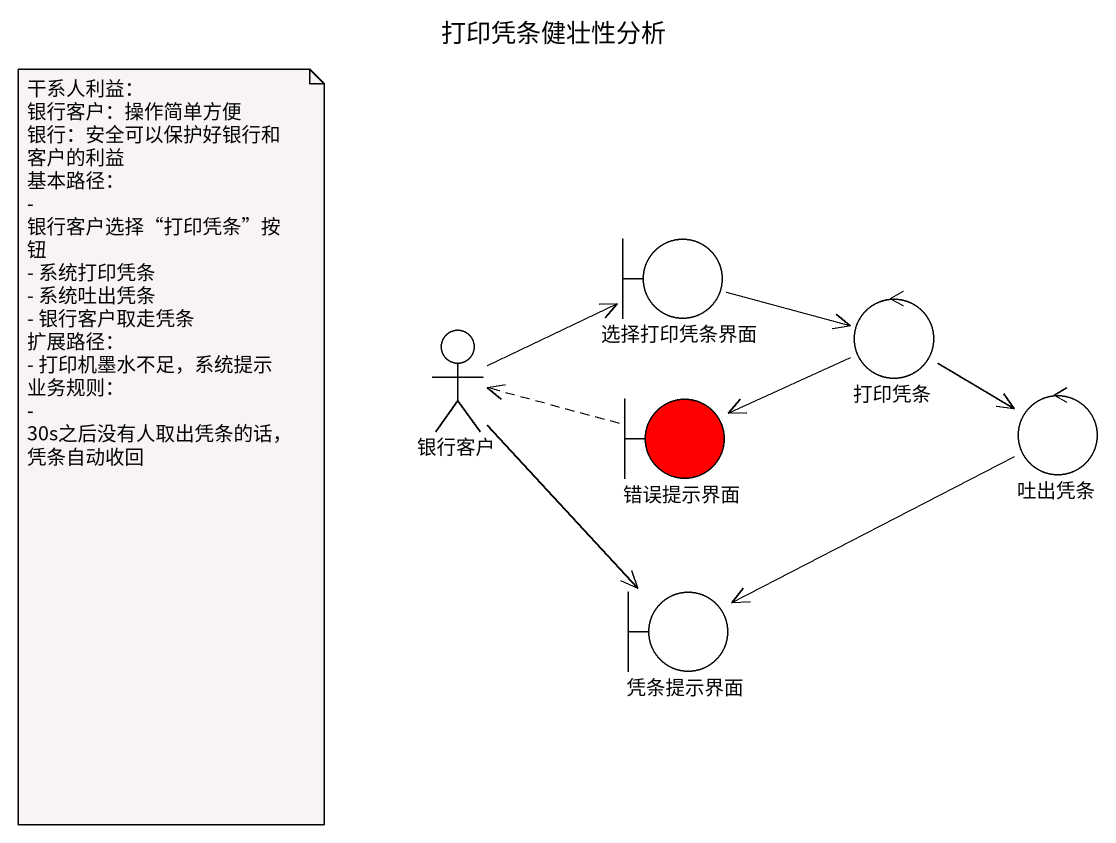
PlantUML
@startuml
title 打印凭条健壮性分析
boundary 选择打印凭条界面
control 打印凭条
actor 银行客户
control 吐出凭条
boundary 错误提示界面 #FF0000
boundary 凭条提示界面
选择打印凭条界面 -right-> 打印凭条
打印凭条 -right-> 吐出凭条
打印凭条 -left-> 错误提示界面
银行客户 -right-> 选择打印凭条界面
银行客户 --> 凭条提示界面
吐出凭条 -left-> 凭条提示界面
错误提示界面 .left.> 银行客户
note as N1
  干系人利益：
  银行客户：操作简单方便
  银行：安全可以保护好银行和客户的利益
  基本路径：
  - 银行客户选择“打印凭条”按钮
  - 系统打印凭条
  - 系统吐出凭条
  - 银行客户取走凭条
  扩展路径：
  - 打印机墨水不足，系统提示
  业务规则：
  - 30s之后没有人取出凭条的话，凭条自动收回
end note
@enduml
